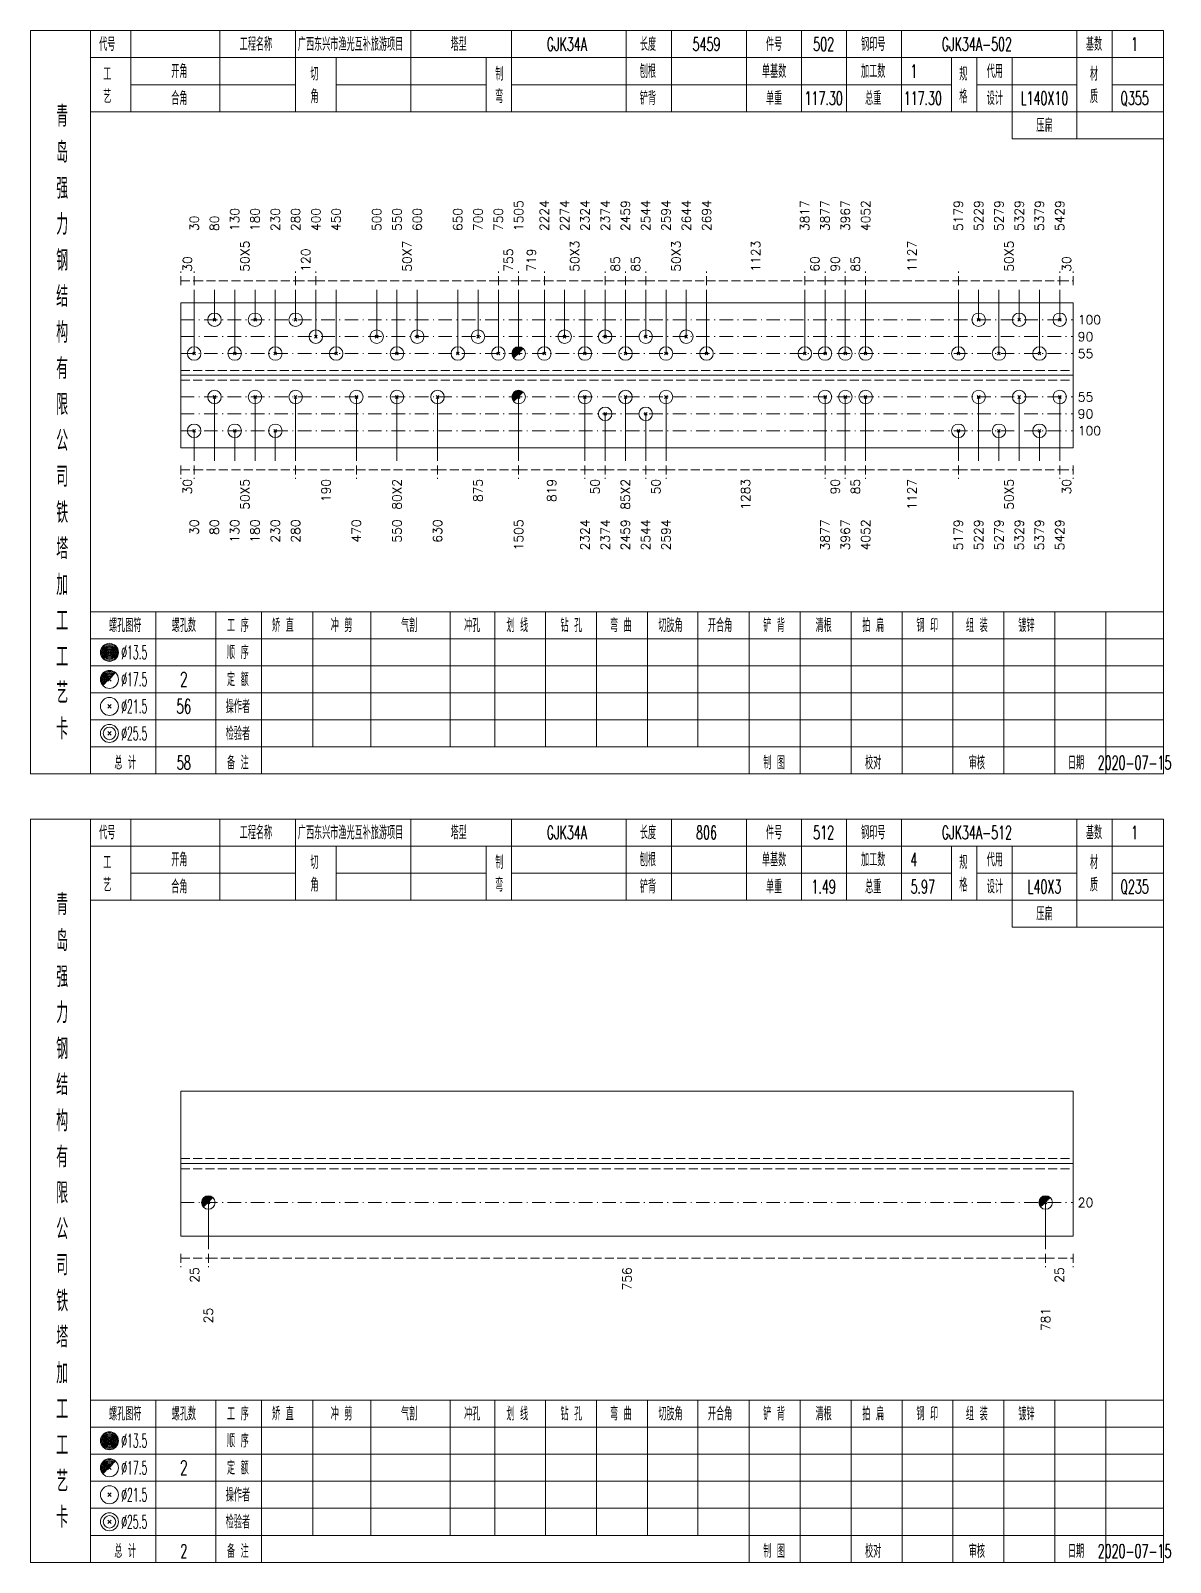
# Model space of a CAD drawing. Extents: x 0 to 2606, y -377 to 6479.
# Drawn here: x 2091.2 to 2344.1, y 4375 to 4715 of the extents above; entities that cross this region are included whole.
import ezdxf
from ezdxf.enums import TextEntityAlignment as Align

# ---------------------------------------------------------------- set-up
doc = ezdxf.new("R2010")
doc.units = 0
doc.header["$MEASUREMENT"] = 0
doc.linetypes.add('一点画线', pattern=[5.2, 3, -1, 0.2, -1])
doc.linetypes.add('虚线', pattern=[2.75, 2, -0.75])
doc.layers.get('0').update_dxf_attribs({"linetype": 'CONTINUOUS', "lineweight": 25})
doc.layers.add('1', color=7, linetype='CONTINUOUS', lineweight=25)
doc.layers.add('4', color=7, linetype='CONTINUOUS', lineweight=25)
doc.styles.get("Standard").update_dxf_attribs({"font": 'simplex.shx', "width": 0.7, "height": 3, "bigfont": 'gbhzfs.shx'})

msp = doc.modelspace()

# ---------------------------------------------------------------- linework, layer by layer
at = {"color": 8, "linetype": '虚线', "lineweight": 9}
for p, q in [((2124.5, 4658.5), (2124.5, 4661.5)), ((2127.5, 4658.5), (2127.5, 4661.5)), ((2127.5, 4658.5), (2127.5, 4661.5)), ((2150, 4658.5), (2150, 4661.5)), ((2150, 4658.5), (2150, 4661.5)), ((2154.5, 4658.5), (2154.5, 4661.5)), ((2154.5, 4658.5), (2154.5, 4661.5)), ((2195, 4658.5), (2195, 4661.5)), ((2195, 4658.5), (2195, 4661.5)), ((2199.5, 4658.5), (2199.5, 4661.5)), ((2199.5, 4658.5), (2199.5, 4661.5)), ((2205.21, 4658.5), (2205.21, 4661.5)), ((2205.21, 4658.5), (2205.21, 4661.5)), ((2218.71, 4658.5), (2218.71, 4661.5)), ((2218.71, 4658.5), (2218.71, 4661.5)), ((2223.21, 4658.5), (2223.21, 4661.5)), ((2223.21, 4658.5), (2223.21, 4661.5)), ((2227.71, 4658.5), (2227.71, 4661.5)), ((2227.71, 4658.5), (2227.71, 4661.5)), ((2241.21, 4658.5), (2241.21, 4661.5)), ((2241.21, 4658.5), (2241.21, 4661.5)), ((2263.01, 4658.5), (2263.01, 4661.5)), ((2263.01, 4658.5), (2263.01, 4661.5)), ((2267.51, 4658.5), (2267.51, 4661.5)), ((2267.51, 4658.5), (2267.51, 4661.5)), ((2272.01, 4658.5), (2272.01, 4661.5)), ((2272.01, 4658.5), (2272.01, 4661.5)), ((2276.51, 4658.5), (2276.51, 4661.5)), ((2276.51, 4658.5), (2276.51, 4661.5)), ((2297.1, 4658.5), (2297.1, 4661.5)), ((2297.1, 4658.5), (2297.1, 4661.5)), ((2319.6, 4658.5), (2319.6, 4661.5)), ((2319.6, 4658.5), (2319.6, 4661.5)), ((2322.6, 4658.5), (2322.6, 4661.5)), ((2124.5, 4659.5), (2127.5, 4659.5)), ((2127.5, 4659.5), (2150, 4659.5)), ((2150, 4659.5), (2154.5, 4659.5)), ((2154.5, 4659.5), (2195, 4659.5)), ((2195, 4659.5), (2199.5, 4659.5)), ((2199.5, 4659.5), (2205.21, 4659.5)), ((2205.21, 4659.5), (2218.71, 4659.5)), ((2218.71, 4659.5), (2223.21, 4659.5)), ((2223.21, 4659.5), (2227.71, 4659.5)), ((2227.71, 4659.5), (2241.21, 4659.5)), ((2241.21, 4659.5), (2263.01, 4659.5)), ((2263.01, 4659.5), (2267.51, 4659.5)), ((2267.51, 4659.5), (2272.01, 4659.5)), ((2272.01, 4659.5), (2276.51, 4659.5)), ((2276.51, 4659.5), (2297.1, 4659.5)), ((2297.1, 4659.5), (2319.6, 4659.5)), ((2319.6, 4659.5), (2322.6, 4659.5)), ((2124.5, 4618.5), (2124.5, 4615.5)), ((2124.5, 4617.5), (2127.5, 4617.5)), ((2127.5, 4618.5), (2127.5, 4615.5)), ((2127.5, 4618.5), (2127.5, 4615.5)), ((2127.5, 4617.5), (2150, 4617.5)), ((2150, 4618.5), (2150, 4615.5)), ((2150, 4618.5), (2150, 4615.5)), ((2150, 4617.5), (2163.5, 4617.5)), ((2163.5, 4618.5), (2163.5, 4615.5)), ((2163.5, 4618.5), (2163.5, 4615.5)), ((2163.5, 4617.5), (2181.5, 4617.5)), ((2181.5, 4618.5), (2181.5, 4615.5)), ((2181.5, 4618.5), (2181.5, 4615.5)), ((2181.5, 4617.5), (2199.5, 4617.5)), ((2199.5, 4618.5), (2199.5, 4615.5)), ((2199.5, 4618.5), (2199.5, 4615.5)), ((2199.5, 4617.5), (2214.21, 4617.5)), ((2214.21, 4618.5), (2214.21, 4615.5)), ((2214.21, 4618.5), (2214.21, 4615.5)), ((2214.21, 4617.5), (2218.71, 4617.5)), ((2218.71, 4618.5), (2218.71, 4615.5)), ((2218.71, 4618.5), (2218.71, 4615.5)), ((2218.71, 4617.5), (2227.71, 4617.5)), ((2227.71, 4618.5), (2227.71, 4615.5)), ((2227.71, 4618.5), (2227.71, 4615.5)), ((2227.71, 4617.5), (2232.21, 4617.5)), ((2232.21, 4618.5), (2232.21, 4615.5)), ((2232.21, 4618.5), (2232.21, 4615.5)), ((2232.21, 4617.5), (2267.51, 4617.5)), ((2267.51, 4618.5), (2267.51, 4615.5)), ((2267.51, 4618.5), (2267.51, 4615.5)), ((2267.51, 4617.5), (2272.01, 4617.5)), ((2272.01, 4618.5), (2272.01, 4615.5)), ((2272.01, 4618.5), (2272.01, 4615.5)), ((2272.01, 4617.5), (2276.51, 4617.5)), ((2276.51, 4618.5), (2276.51, 4615.5)), ((2276.51, 4618.5), (2276.51, 4615.5)), ((2276.51, 4617.5), (2297.1, 4617.5)), ((2297.1, 4618.5), (2297.1, 4615.5)), ((2297.1, 4618.5), (2297.1, 4615.5)), ((2297.1, 4617.5), (2319.6, 4617.5)), ((2319.6, 4618.5), (2319.6, 4615.5)), ((2319.6, 4618.5), (2319.6, 4615.5)), ((2319.6, 4617.5), (2322.6, 4617.5)), ((2322.6, 4618.5), (2322.6, 4615.5)), ((2124.5, 4443.5), (2124.5, 4440.5)), ((2124.5, 4442.5), (2130.64, 4442.5)), ((2130.64, 4443.5), (2130.64, 4440.5)), ((2130.64, 4443.5), (2130.64, 4440.5)), ((2130.64, 4442.5), (2316.46, 4442.5)), ((2316.46, 4443.5), (2316.46, 4440.5)), ((2316.46, 4443.5), (2316.46, 4440.5)), ((2316.46, 4442.5), (2322.6, 4442.5)), ((2322.6, 4443.5), (2322.6, 4440.5))]:
    msp.add_line(p, q, dxfattribs=at)
at = {"color": 7, "linetype": 'Continuous', "lineweight": 13}
for p, q in [((2127.5, 4643.32), (2127.5, 4657.5)), ((2132, 4650.82), (2132, 4657.5)), ((2136.5, 4643.32), (2136.5, 4657.5)), ((2141, 4650.82), (2141, 4657.5)), ((2145.5, 4643.32), (2145.5, 4657.5)), ((2150, 4650.82), (2150, 4657.5)), ((2154.5, 4647.07), (2154.5, 4657.5)), ((2159, 4643.32), (2159, 4657.5)), ((2168, 4647.07), (2168, 4657.5)), ((2172.5, 4643.32), (2172.5, 4657.5)), ((2177, 4647.07), (2177, 4657.5)), ((2186, 4643.32), (2186, 4657.5)), ((2190.5, 4647.07), (2190.5, 4657.5)), ((2195, 4643.32), (2195, 4657.5)), ((2199.5, 4643.32), (2199.5, 4657.5)), ((2205.21, 4643.32), (2205.21, 4657.5)), ((2209.71, 4647.07), (2209.71, 4657.5)), ((2214.21, 4643.32), (2214.21, 4657.5)), ((2218.71, 4647.07), (2218.71, 4657.5)), ((2223.21, 4643.32), (2223.21, 4657.5)), ((2227.71, 4647.07), (2227.71, 4657.5)), ((2232.21, 4643.32), (2232.21, 4657.5)), ((2236.71, 4647.07), (2236.71, 4657.5)), ((2241.21, 4643.32), (2241.21, 4657.5)), ((2263.01, 4643.32), (2263.01, 4657.5)), ((2267.51, 4643.32), (2267.51, 4657.5)), ((2272.01, 4643.32), (2272.01, 4657.5)), ((2276.51, 4643.32), (2276.51, 4657.5)), ((2297.1, 4643.32), (2297.1, 4657.5)), ((2301.6, 4650.82), (2301.6, 4657.5)), ((2306.1, 4643.32), (2306.1, 4657.5)), ((2310.6, 4650.82), (2310.6, 4657.5)), ((2315.1, 4643.32), (2315.1, 4657.5)), ((2319.6, 4650.82), (2319.6, 4657.5)), ((2131.7, 4650.52), (2132.3, 4651.12)), ((2132.3, 4650.52), (2131.7, 4651.12)), ((2140.7, 4650.52), (2141.3, 4651.12)), ((2141.3, 4650.52), (2140.7, 4651.12)), ((2149.7, 4650.52), (2150.3, 4651.12)), ((2150.3, 4650.52), (2149.7, 4651.12)), ((2301.3, 4650.52), (2301.9, 4651.12)), ((2301.9, 4650.52), (2301.3, 4651.12)), ((2310.3, 4650.52), (2310.9, 4651.12)), ((2310.9, 4650.52), (2310.3, 4651.12)), ((2319.3, 4650.52), (2319.9, 4651.12)), ((2319.9, 4650.52), (2319.3, 4651.12)), ((2154.2, 4646.77), (2154.8, 4647.37)), ((2154.8, 4646.77), (2154.2, 4647.37)), ((2167.7, 4646.77), (2168.3, 4647.37)), ((2168.3, 4646.77), (2167.7, 4647.37)), ((2176.7, 4646.77), (2177.3, 4647.37)), ((2177.3, 4646.77), (2176.7, 4647.37)), ((2190.2, 4646.77), (2190.8, 4647.37)), ((2190.8, 4646.77), (2190.2, 4647.37)), ((2209.41, 4646.77), (2210.01, 4647.37)), ((2210.01, 4646.77), (2209.41, 4647.37)), ((2218.41, 4646.77), (2219.01, 4647.37)), ((2219.01, 4646.77), (2218.41, 4647.37)), ((2227.41, 4646.77), (2228.01, 4647.37)), ((2228.01, 4646.77), (2227.41, 4647.37)), ((2236.41, 4646.77), (2237.01, 4647.37)), ((2237.01, 4646.77), (2236.41, 4647.37)), ((2127.2, 4643.02), (2127.8, 4643.62)), ((2127.8, 4643.02), (2127.2, 4643.62)), ((2136.2, 4643.02), (2136.8, 4643.62)), ((2136.8, 4643.02), (2136.2, 4643.62)), ((2145.2, 4643.02), (2145.8, 4643.62)), ((2145.8, 4643.02), (2145.2, 4643.62)), ((2158.7, 4643.02), (2159.3, 4643.62)), ((2159.3, 4643.02), (2158.7, 4643.62)), ((2172.2, 4643.02), (2172.8, 4643.62)), ((2172.8, 4643.02), (2172.2, 4643.62)), ((2185.7, 4643.02), (2186.3, 4643.62)), ((2186.3, 4643.02), (2185.7, 4643.62)), ((2194.7, 4643.02), (2195.3, 4643.62)), ((2195.3, 4643.02), (2194.7, 4643.62)), ((2204.91, 4643.02), (2205.51, 4643.62)), ((2205.51, 4643.02), (2204.91, 4643.62)), ((2213.91, 4643.02), (2214.51, 4643.62)), ((2214.51, 4643.02), (2213.91, 4643.62)), ((2222.91, 4643.02), (2223.51, 4643.62)), ((2223.51, 4643.02), (2222.91, 4643.62)), ((2231.91, 4643.02), (2232.51, 4643.62)), ((2232.51, 4643.02), (2231.91, 4643.62)), ((2240.91, 4643.02), (2241.51, 4643.62)), ((2241.51, 4643.02), (2240.91, 4643.62)), ((2262.71, 4643.02), (2263.31, 4643.62)), ((2263.31, 4643.02), (2262.71, 4643.62)), ((2267.21, 4643.02), (2267.81, 4643.62)), ((2267.81, 4643.02), (2267.21, 4643.62)), ((2271.71, 4643.02), (2272.31, 4643.62)), ((2272.31, 4643.02), (2271.71, 4643.62)), ((2276.21, 4643.02), (2276.81, 4643.62)), ((2276.81, 4643.02), (2276.21, 4643.62)), ((2296.8, 4643.02), (2297.4, 4643.62)), ((2297.4, 4643.02), (2296.8, 4643.62)), ((2305.8, 4643.02), (2306.4, 4643.62)), ((2306.4, 4643.02), (2305.8, 4643.62)), ((2314.8, 4643.02), (2315.4, 4643.62)), ((2315.4, 4643.02), (2314.8, 4643.62)), ((2132, 4633.68), (2132, 4619.5)), ((2141, 4633.68), (2141, 4619.5)), ((2150, 4633.68), (2150, 4619.5)), ((2163.5, 4633.68), (2163.5, 4619.5)), ((2172.5, 4633.68), (2172.5, 4619.5)), ((2181.5, 4633.68), (2181.5, 4619.5)), ((2199.5, 4633.68), (2199.5, 4619.5)), ((2214.21, 4633.68), (2214.21, 4619.5)), ((2223.21, 4633.68), (2223.21, 4619.5)), ((2232.21, 4633.68), (2232.21, 4619.5)), ((2267.51, 4633.68), (2267.51, 4619.5)), ((2272.01, 4633.68), (2272.01, 4619.5)), ((2276.51, 4633.68), (2276.51, 4619.5)), ((2301.6, 4633.68), (2301.6, 4619.5)), ((2310.6, 4633.68), (2310.6, 4619.5)), ((2319.6, 4633.68), (2319.6, 4619.5)), ((2218.71, 4629.93), (2218.71, 4619.5)), ((2227.71, 4629.93), (2227.71, 4619.5)), ((2127.5, 4626.18), (2127.5, 4619.5)), ((2136.5, 4626.18), (2136.5, 4619.5)), ((2145.5, 4626.18), (2145.5, 4619.5)), ((2297.1, 4626.18), (2297.1, 4619.5)), ((2306.1, 4626.18), (2306.1, 4619.5)), ((2315.1, 4626.18), (2315.1, 4619.5)), ((2130.64, 4454.88), (2130.64, 4444.5)), ((2316.46, 4454.88), (2316.46, 4444.5))]:
    msp.add_line(p, q, dxfattribs=at)
at = {"color": 7, "linetype": 'Continuous', "lineweight": 18}
for p, q in [((2124.5, 4654.57), (2124.5, 4622.43)), ((2124.5, 4654.57), (2322.6, 4654.57)), ((2322.6, 4654.57), (2322.6, 4622.43)), ((2124.5, 4638.5), (2322.6, 4638.5)), ((2124.5, 4479.62), (2124.5, 4447.38)), ((2124.5, 4479.62), (2322.6, 4479.62)), ((2322.6, 4479.62), (2322.6, 4447.38)), ((2124.5, 4463.5), (2322.6, 4463.5))]:
    msp.add_line(p, q, dxfattribs=at)
at = {"color": 3, "linetype": '一点画线', "lineweight": 13}
for p, q in [((2124.5, 4650.82), (2322.6, 4650.82)), ((2124.5, 4647.07), (2322.6, 4647.07)), ((2124.5, 4643.32), (2322.6, 4643.32)), ((2124.5, 4633.68), (2322.6, 4633.68)), ((2124.5, 4629.93), (2322.6, 4629.93)), ((2124.5, 4626.18), (2322.6, 4626.18)), ((2124.5, 4454.88), (2322.6, 4454.88))]:
    msp.add_line(p, q, dxfattribs=at)
at = {"color": 7, "linetype": 'Continuous', "lineweight": 0}
for p, q in [((2199.2, 4643.02), (2199.8, 4643.62)), ((2199.2, 4643.62), (2199.8, 4643.02))]:
    msp.add_line(p, q, dxfattribs=at)
at = {"color": 1, "linetype": '虚线', "lineweight": 18}
for p, q in [((2124.5, 4639.57), (2322.6, 4639.57)), ((2124.5, 4637.43), (2322.6, 4637.43)), ((2124.5, 4464.62), (2322.6, 4464.62)), ((2124.5, 4462.38), (2322.6, 4462.38))]:
    msp.add_line(p, q, dxfattribs=at)
at = {"color": 7, "linetype": 'Continuous', "lineweight": 13}
for centre in [(2132, 4650.82), (2141, 4650.82), (2150, 4650.82), (2301.6, 4650.82), (2310.6, 4650.82), (2319.6, 4650.82), (2154.5, 4647.07), (2168, 4647.07), (2177, 4647.07), (2190.5, 4647.07), (2209.71, 4647.07), (2218.71, 4647.07), (2227.71, 4647.07), (2236.71, 4647.07), (2127.5, 4643.32), (2136.5, 4643.32), (2145.5, 4643.32), (2159, 4643.32), (2172.5, 4643.32), (2186, 4643.32), (2195, 4643.32), (2199.5, 4643.32), (2205.21, 4643.32), (2214.21, 4643.32), (2223.21, 4643.32), (2232.21, 4643.32), (2241.21, 4643.32), (2263.01, 4643.32), (2267.51, 4643.32), (2272.01, 4643.32), (2276.51, 4643.32), (2297.1, 4643.32), (2306.1, 4643.32), (2315.1, 4643.32)]:
    msp.add_circle(centre, 1.5, dxfattribs=at)
for radius in [1.35, 1.2, 1.05, 0.9, 0.75, 0.6, 0.45, 0.3, 0.15]:
    msp.add_arc((2199.5, 4643.32), radius, 45, 225, dxfattribs=at)
at = {"layer": '1', "color": 7, "linetype": 'Continuous', "lineweight": 13}
for p, q in [((2131.7, 4633.38), (2132.3, 4633.98)), ((2132.3, 4633.38), (2131.7, 4633.98)), ((2140.7, 4633.38), (2141.3, 4633.98)), ((2141.3, 4633.38), (2140.7, 4633.98)), ((2149.7, 4633.38), (2150.3, 4633.98)), ((2150.3, 4633.38), (2149.7, 4633.98)), ((2163.2, 4633.38), (2163.8, 4633.98)), ((2163.8, 4633.38), (2163.2, 4633.98)), ((2172.2, 4633.38), (2172.8, 4633.98)), ((2172.8, 4633.38), (2172.2, 4633.98)), ((2181.2, 4633.38), (2181.8, 4633.98)), ((2181.8, 4633.38), (2181.2, 4633.98)), ((2213.91, 4633.38), (2214.51, 4633.98)), ((2214.51, 4633.38), (2213.91, 4633.98)), ((2222.91, 4633.38), (2223.51, 4633.98)), ((2223.51, 4633.38), (2222.91, 4633.98)), ((2231.91, 4633.38), (2232.51, 4633.98)), ((2232.51, 4633.38), (2231.91, 4633.98)), ((2267.21, 4633.38), (2267.81, 4633.98)), ((2267.81, 4633.38), (2267.21, 4633.98)), ((2271.71, 4633.38), (2272.31, 4633.98)), ((2272.31, 4633.38), (2271.71, 4633.98)), ((2276.21, 4633.38), (2276.81, 4633.98)), ((2276.81, 4633.38), (2276.21, 4633.98)), ((2301.3, 4633.38), (2301.9, 4633.98)), ((2301.9, 4633.38), (2301.3, 4633.98)), ((2310.3, 4633.38), (2310.9, 4633.98)), ((2310.9, 4633.38), (2310.3, 4633.98)), ((2319.3, 4633.38), (2319.9, 4633.98)), ((2319.9, 4633.38), (2319.3, 4633.98)), ((2218.41, 4629.63), (2219.01, 4630.23)), ((2219.01, 4629.63), (2218.41, 4630.23)), ((2227.41, 4629.63), (2228.01, 4630.23)), ((2228.01, 4629.63), (2227.41, 4630.23)), ((2127.2, 4625.88), (2127.8, 4626.48)), ((2127.8, 4625.88), (2127.2, 4626.48)), ((2136.2, 4625.88), (2136.8, 4626.48)), ((2136.8, 4625.88), (2136.2, 4626.48)), ((2145.2, 4625.88), (2145.8, 4626.48)), ((2145.8, 4625.88), (2145.2, 4626.48)), ((2296.8, 4625.88), (2297.4, 4626.48)), ((2297.4, 4625.88), (2296.8, 4626.48)), ((2305.8, 4625.88), (2306.4, 4626.48)), ((2306.4, 4625.88), (2305.8, 4626.48)), ((2314.8, 4625.88), (2315.4, 4626.48)), ((2315.4, 4625.88), (2314.8, 4626.48))]:
    msp.add_line(p, q, dxfattribs=at)
at = {"layer": '1', "color": 7, "linetype": 'Continuous', "lineweight": 0}
for p, q in [((2199.2, 4633.38), (2199.8, 4633.98)), ((2199.2, 4633.98), (2199.8, 4633.38)), ((2130.34, 4454.57), (2130.94, 4455.18)), ((2130.34, 4455.18), (2130.94, 4454.57)), ((2316.16, 4454.57), (2316.76, 4455.18)), ((2316.16, 4455.18), (2316.76, 4454.57))]:
    msp.add_line(p, q, dxfattribs=at)
at = {"layer": '1', "color": 7, "linetype": 'Continuous', "lineweight": 18}
for p, q in [((2124.5, 4622.43), (2322.6, 4622.43)), ((2124.5, 4447.38), (2322.6, 4447.38))]:
    msp.add_line(p, q, dxfattribs=at)
at = {"layer": '1', "color": 7, "linetype": 'Continuous', "lineweight": 13}
for centre in [(2132, 4633.68), (2141, 4633.68), (2150, 4633.68), (2163.5, 4633.68), (2172.5, 4633.68), (2181.5, 4633.68), (2199.5, 4633.68), (2214.21, 4633.68), (2223.21, 4633.68), (2232.21, 4633.68), (2267.51, 4633.68), (2272.01, 4633.68), (2276.51, 4633.68), (2301.6, 4633.68), (2310.6, 4633.68), (2319.6, 4633.68), (2218.71, 4629.93), (2227.71, 4629.93), (2127.5, 4626.18), (2136.5, 4626.18), (2145.5, 4626.18), (2297.1, 4626.18), (2306.1, 4626.18), (2315.1, 4626.18), (2130.64, 4454.88), (2316.46, 4454.88)]:
    msp.add_circle(centre, 1.5, dxfattribs=at)
for centre, radius in [((2199.5, 4633.68), 1.35), ((2199.5, 4633.68), 1.2), ((2199.5, 4633.68), 1.05), ((2199.5, 4633.68), 0.9), ((2199.5, 4633.68), 0.75), ((2199.5, 4633.68), 0.6), ((2199.5, 4633.68), 0.45), ((2199.5, 4633.68), 0.3), ((2199.5, 4633.68), 0.15), ((2130.64, 4454.88), 1.35), ((2130.64, 4454.88), 1.2), ((2130.64, 4454.88), 1.05), ((2130.64, 4454.88), 0.9), ((2130.64, 4454.88), 0.75), ((2130.64, 4454.88), 0.6), ((2130.64, 4454.88), 0.45), ((2130.64, 4454.88), 0.3), ((2130.64, 4454.88), 0.15), ((2316.46, 4454.88), 1.35), ((2316.46, 4454.88), 1.2), ((2316.46, 4454.88), 1.05), ((2316.46, 4454.88), 0.9), ((2316.46, 4454.88), 0.75), ((2316.46, 4454.88), 0.6), ((2316.46, 4454.88), 0.45), ((2316.46, 4454.88), 0.3), ((2316.46, 4454.88), 0.15)]:
    msp.add_arc(centre, radius, 45, 225, dxfattribs=at)
at = {"layer": '4', "color": 1, "linetype": 'Continuous', "lineweight": 18}
for p, q in [((2104.5, 4550), (2104.5, 4715)), ((2113.4, 4697), (2113.4, 4715)), ((2133.2, 4697), (2133.2, 4715)), ((2150, 4697), (2150, 4715)), ((2175.6, 4697), (2175.6, 4715)), ((2197.9, 4697), (2197.9, 4715)), ((2223.4, 4697), (2223.4, 4715)), ((2233.4, 4697), (2233.4, 4715)), ((2250.1, 4697), (2250.1, 4715)), ((2262.3, 4697), (2262.3, 4715)), ((2272.3, 4697), (2272.3, 4715)), ((2284.5, 4697), (2284.5, 4715)), ((2323.4, 4691), (2323.4, 4715)), ((2331.2, 4697), (2331.2, 4715)), ((2104.5, 4709), (2342.6, 4709)), ((2159, 4697), (2159, 4709)), ((2192.3, 4697), (2192.3, 4709)), ((2295.6, 4697), (2295.6, 4709)), ((2301.2, 4697), (2301.2, 4709)), ((2309, 4691), (2309, 4709)), ((2113.4, 4703), (2150, 4703)), ((2159, 4703), (2192.3, 4703)), ((2197.9, 4703), (2295.6, 4703)), ((2301.2, 4703), (2323.4, 4703)), ((2331.2, 4703), (2342.6, 4703)), ((2104.5, 4697), (2342.6, 4697)), ((2309, 4691), (2342.6, 4691)), ((2104.5, 4586), (2342.6, 4586)), ((2119, 4550), (2119, 4586)), ((2132.3, 4550), (2132.3, 4586)), ((2142.4, 4550), (2142.4, 4586)), ((2153.8, 4556), (2153.8, 4586)), ((2166.7, 4556), (2166.7, 4586)), ((2184.3, 4556), (2184.3, 4586)), ((2194.2, 4556), (2194.2, 4586)), ((2205.5, 4556), (2205.5, 4586)), ((2216.8, 4556), (2216.8, 4586)), ((2228.1, 4556), (2228.1, 4586)), ((2239.3, 4556), (2239.3, 4586)), ((2250.7, 4556), (2250.7, 4586)), ((2262, 4556), (2262, 4586)), ((2273.3, 4556), (2273.3, 4586)), ((2284.6, 4556), (2284.6, 4586)), ((2295.9, 4556), (2295.9, 4586)), ((2307.2, 4556), (2307.2, 4586)), ((2318.5, 4556), (2318.5, 4586)), ((2329.8, 4556), (2329.8, 4586)), ((2104.5, 4580), (2342.6, 4580)), ((2104.5, 4574), (2342.6, 4574)), ((2104.5, 4568), (2342.6, 4568)), ((2104.5, 4562), (2342.6, 4562)), ((2104.5, 4556), (2342.6, 4556)), ((2250.7, 4550), (2250.7, 4556)), ((2262, 4550), (2262, 4556)), ((2273.3, 4550), (2273.3, 4556)), ((2284.6, 4550), (2284.6, 4556)), ((2295.9, 4550), (2295.9, 4556)), ((2307.2, 4550), (2307.2, 4556)), ((2318.5, 4550), (2318.5, 4556)), ((2329.8, 4550), (2329.8, 4556)), ((2104.5, 4375), (2104.5, 4540)), ((2113.4, 4522), (2113.4, 4540)), ((2133.2, 4522), (2133.2, 4540)), ((2150, 4522), (2150, 4540)), ((2175.6, 4522), (2175.6, 4540)), ((2197.9, 4522), (2197.9, 4540)), ((2223.4, 4522), (2223.4, 4540)), ((2233.4, 4522), (2233.4, 4540)), ((2250.1, 4522), (2250.1, 4540)), ((2262.3, 4522), (2262.3, 4540)), ((2272.3, 4522), (2272.3, 4540)), ((2284.5, 4522), (2284.5, 4540)), ((2323.4, 4516), (2323.4, 4540)), ((2331.2, 4522), (2331.2, 4540)), ((2104.5, 4534), (2342.6, 4534)), ((2159, 4522), (2159, 4534)), ((2192.3, 4522), (2192.3, 4534)), ((2295.6, 4522), (2295.6, 4534)), ((2301.2, 4522), (2301.2, 4534)), ((2309, 4516), (2309, 4534)), ((2113.4, 4528), (2150, 4528)), ((2159, 4528), (2192.3, 4528)), ((2197.9, 4528), (2295.6, 4528)), ((2301.2, 4528), (2323.4, 4528)), ((2331.2, 4528), (2342.6, 4528)), ((2104.5, 4522), (2342.6, 4522)), ((2309, 4516), (2342.6, 4516)), ((2104.5, 4411), (2342.6, 4411)), ((2119, 4375), (2119, 4411)), ((2132.3, 4375), (2132.3, 4411)), ((2142.4, 4375), (2142.4, 4411)), ((2153.8, 4381), (2153.8, 4411)), ((2166.7, 4381), (2166.7, 4411)), ((2184.3, 4381), (2184.3, 4411)), ((2194.2, 4381), (2194.2, 4411)), ((2205.5, 4381), (2205.5, 4411)), ((2216.8, 4381), (2216.8, 4411)), ((2228.1, 4381), (2228.1, 4411)), ((2239.3, 4381), (2239.3, 4411)), ((2250.7, 4381), (2250.7, 4411)), ((2262, 4381), (2262, 4411)), ((2273.3, 4381), (2273.3, 4411)), ((2284.6, 4381), (2284.6, 4411)), ((2295.9, 4381), (2295.9, 4411)), ((2307.2, 4381), (2307.2, 4411)), ((2318.5, 4381), (2318.5, 4411)), ((2329.8, 4381), (2329.8, 4411)), ((2104.5, 4405), (2342.6, 4405)), ((2104.5, 4399), (2342.6, 4399)), ((2104.5, 4393), (2342.6, 4393)), ((2104.5, 4387), (2342.6, 4387)), ((2104.5, 4381), (2342.6, 4381)), ((2250.7, 4375), (2250.7, 4381)), ((2262, 4375), (2262, 4381)), ((2273.3, 4375), (2273.3, 4381)), ((2284.6, 4375), (2284.6, 4381)), ((2295.9, 4375), (2295.9, 4381)), ((2307.2, 4375), (2307.2, 4381)), ((2318.5, 4375), (2318.5, 4381)), ((2329.8, 4375), (2329.8, 4381))]:
    msp.add_line(p, q, dxfattribs=at)
at = {"layer": '4', "color": 7, "linetype": 'Continuous', "lineweight": 13}
for p, q in [((2108.5, 4576.8), (2108.9, 4577.2)), ((2108.9, 4576.8), (2108.5, 4577.2)), ((2108.3, 4564.6), (2109.1, 4565.4)), ((2109.1, 4564.6), (2108.3, 4565.4)), ((2108.3, 4558.6), (2109.1, 4559.4)), ((2109.1, 4558.6), (2108.3, 4559.4)), ((2108.5, 4401.8), (2108.9, 4402.2)), ((2108.9, 4401.8), (2108.5, 4402.2)), ((2108.3, 4389.6), (2109.1, 4390.4)), ((2109.1, 4389.6), (2108.3, 4390.4)), ((2108.3, 4383.6), (2109.1, 4384.4)), ((2109.1, 4383.6), (2108.3, 4384.4))]:
    msp.add_line(p, q, dxfattribs=at)
at = {"layer": '4', "color": 7, "linetype": 'Continuous', "lineweight": 0}
for p, q in [((2108.3, 4570.6), (2109.1, 4571.4)), ((2108.3, 4571.4), (2109.1, 4570.6)), ((2108.3, 4395.6), (2109.1, 4396.4)), ((2108.3, 4396.4), (2109.1, 4395.6))]:
    msp.add_line(p, q, dxfattribs=at)
at = {"layer": '4', "color": 1, "linetype": 'Continuous', "lineweight": 18}
for points in [[(2091.2, 4715), (2091.2, 4550), (2342.6, 4550), (2342.6, 4715)], [(2091.2, 4540), (2091.2, 4375), (2342.6, 4375), (2342.6, 4540)]]:
    msp.add_lwpolyline(points, close=True, dxfattribs=at)
at = {"layer": '4', "color": 7, "linetype": 'Continuous', "lineweight": 13}
for centre, radius in [((2108.7, 4577), 2), ((2108.7, 4577), 1.8), ((2108.7, 4577), 1.6), ((2108.7, 4577), 1.4), ((2108.7, 4577), 1.2), ((2108.7, 4577), 1), ((2108.7, 4577), 0.8), ((2108.7, 4577), 0.6), ((2108.7, 4577), 0.4), ((2108.7, 4577), 0.2), ((2108.7, 4571), 2), ((2108.7, 4565), 2), ((2108.7, 4559), 2), ((2108.7, 4559), 1.4), ((2108.7, 4402), 2), ((2108.7, 4402), 1.8), ((2108.7, 4402), 1.6), ((2108.7, 4402), 1.4), ((2108.7, 4402), 1.2), ((2108.7, 4402), 1), ((2108.7, 4402), 0.8), ((2108.7, 4402), 0.6), ((2108.7, 4402), 0.4), ((2108.7, 4402), 0.2), ((2108.7, 4396), 2), ((2108.7, 4390), 2), ((2108.7, 4384), 2), ((2108.7, 4384), 1.4)]:
    msp.add_circle(centre, radius, dxfattribs=at)
for centre, radius in [((2108.7, 4571), 1.8), ((2108.7, 4571), 1.6), ((2108.7, 4571), 1.4), ((2108.7, 4571), 1.2), ((2108.7, 4571), 1), ((2108.7, 4571), 0.8), ((2108.7, 4571), 0.6), ((2108.7, 4571), 0.4), ((2108.7, 4571), 0.2), ((2108.7, 4396), 1.8), ((2108.7, 4396), 1.6), ((2108.7, 4396), 1.4), ((2108.7, 4396), 1.2), ((2108.7, 4396), 1), ((2108.7, 4396), 0.8), ((2108.7, 4396), 0.6), ((2108.7, 4396), 0.4), ((2108.7, 4396), 0.2)]:
    msp.add_arc(centre, radius, 45, 225, dxfattribs=at)

# ---------------------------------------------------------------- texts
at = {"color": 7, "linetype": 'Continuous', "lineweight": 13}
for s, p in [('130', (2136.5, 4670.5)), ('180', (2141, 4670.5)), ('230', (2145.5, 4670.5)), ('280', (2150, 4670.5)), ('400', (2154.5, 4670.5)), ('450', (2159, 4670.5)), ('500', (2168, 4670.5)), ('550', (2172.5, 4670.5)), ('600', (2177, 4670.5)), ('650', (2186, 4670.5)), ('700', (2190.5, 4670.5)), ('750', (2195, 4670.5)), ('1505', (2199.5, 4670.5)), ('2224', (2205.21, 4670.5)), ('2274', (2209.71, 4670.5)), ('2324', (2214.21, 4670.5)), ('2374', (2218.71, 4670.5)), ('2459', (2223.21, 4670.5)), ('2544', (2227.71, 4670.5)), ('2594', (2232.21, 4670.5)), ('2644', (2236.71, 4670.5)), ('2694', (2241.21, 4670.5)), ('3817', (2263.01, 4670.5)), ('3877', (2267.51, 4670.5)), ('3967', (2272.01, 4670.5)), ('4052', (2276.51, 4670.5)), ('5179', (2297.1, 4670.5)), ('5229', (2301.6, 4670.5)), ('5279', (2306.1, 4670.5)), ('5329', (2310.6, 4670.5)), ('5379', (2315.1, 4670.5)), ('5429', (2319.6, 4670.5)), ('30', (2127.5, 4670.5)), ('80', (2132, 4670.5))]:
    msp.add_text(s, height=2, rotation=90, dxfattribs=at).set_placement(p, align=Align.MIDDLE_LEFT)
at = {"color": 8, "linetype": 'Continuous', "lineweight": 9}
for s, p in [('50X5', (2138.75, 4661.5)), ('120', (2152.25, 4661.5)), ('50X7', (2174.75, 4661.5)), ('755', (2197.25, 4661.5)), ('719', (2202.35, 4661.5)), ('50X3', (2211.96, 4661.5)), ('50X3', (2234.46, 4661.5)), ('1123', (2252.11, 4661.5)), ('1127', (2286.81, 4661.5)), ('50X5', (2308.35, 4661.5)), ('30', (2126, 4661.5)), ('85', (2220.96, 4661.5)), ('85', (2225.46, 4661.5)), ('60', (2265.26, 4661.5)), ('90', (2269.76, 4661.5)), ('85', (2274.26, 4661.5)), ('30', (2321.1, 4661.5))]:
    msp.add_text(s, height=2, rotation=90, dxfattribs=at).set_placement(p, align=Align.MIDDLE_LEFT)
at = {"color": 7, "linetype": 'Continuous', "lineweight": 13}
for s, p in [('100', (2323.6, 4650.82)), ('90', (2323.6, 4647.07)), ('55', (2323.6, 4643.32)), ('55', (2323.6, 4633.68)), ('90', (2323.6, 4629.93)), ('100', (2323.6, 4626.18)), ('20', (2323.6, 4454.88))]:
    msp.add_text(s, height=2, dxfattribs=at).set_placement(p, align=Align.MIDDLE_LEFT)
at = {"color": 8, "linetype": 'Continuous', "lineweight": 9}
for s, p in [('30', (2126, 4615.5)), ('50X5', (2138.75, 4615.5)), ('190', (2156.75, 4615.5)), ('80X2', (2172.5, 4615.5)), ('875', (2190.5, 4615.5)), ('819', (2206.85, 4615.5)), ('50', (2216.46, 4615.5)), ('85X2', (2223.21, 4615.5)), ('50', (2229.96, 4615.5)), ('1283', (2249.86, 4615.5)), ('90', (2269.76, 4615.5)), ('85', (2274.26, 4615.5)), ('1127', (2286.81, 4615.5)), ('50X5', (2308.35, 4615.5)), ('30', (2321.1, 4615.5)), ('25', (2127.57, 4440.5)), ('756', (2223.55, 4440.5)), ('25', (2319.53, 4440.5))]:
    msp.add_text(s, height=2, rotation=90, dxfattribs=at).set_placement(p, align=Align.MIDDLE_RIGHT)
at = {"layer": '1', "color": 7, "linetype": 'Continuous', "lineweight": 13}
for s, p in [('30', (2127.5, 4606.5)), ('80', (2132, 4606.5)), ('130', (2136.5, 4606.5)), ('180', (2141, 4606.5)), ('230', (2145.5, 4606.5)), ('280', (2150, 4606.5)), ('470', (2163.5, 4606.5)), ('550', (2172.5, 4606.5)), ('630', (2181.5, 4606.5)), ('1505', (2199.5, 4606.5)), ('2324', (2214.21, 4606.5)), ('2374', (2218.71, 4606.5)), ('2459', (2223.21, 4606.5)), ('2544', (2227.71, 4606.5)), ('2594', (2232.21, 4606.5)), ('3877', (2267.51, 4606.5)), ('3967', (2272.01, 4606.5)), ('4052', (2276.51, 4606.5)), ('5179', (2297.1, 4606.5)), ('5229', (2301.6, 4606.5)), ('5279', (2306.1, 4606.5)), ('5329', (2310.6, 4606.5)), ('5379', (2315.1, 4606.5)), ('5429', (2319.6, 4606.5)), ('25', (2130.64, 4431.5)), ('781', (2316.46, 4431.5))]:
    msp.add_text(s, height=2, rotation=90, dxfattribs=at).set_placement(p, align=Align.MIDDLE_RIGHT)
at = {"layer": '4', "color": 1, "linetype": 'Continuous', "lineweight": 13}
for s, height, width, p in [('代号', 3, 0.6, (2108.2, 4712)), ('工程名称', 3, 0.6, (2141.2, 4712)), ('广西东兴市渔光互补旅游项目', 3, 0.6, (2162.2, 4712)), ('塔型', 3, 0.6, (2186.2, 4712)), ('GJK34A', 3, 0.6, (2210.2, 4712)), ('长度', 3, 0.6, (2228.2, 4712)), ('5459', 3, 0.6, (2241.2, 4712)), ('件号', 3, 0.6, (2256.2, 4712)), ('502', 3, 0.6, (2267.2, 4712)), ('钢印号', 3, 0.6, (2278.2, 4712)), ('GJK34A-502', 3, 0.6, (2301.2, 4712)), ('基数', 3, 0.6, (2327.2, 4712)), ('1', 3, 0.6, (2336.2, 4712)), ('工', 3, 0.6, (2108.2, 4705.4)), ('开角', 3, 0.6, (2124.2, 4706)), ('切', 3, 0.6, (2154.2, 4705.4)), ('制', 3, 0.6, (2195.2, 4705.4)), ('刨根', 3, 0.6, (2228.2, 4706)), ('单基数', 3, 0.6, (2256.2, 4706)), ('加工数', 3, 0.6, (2278.2, 4706)), ('1', 3, 0.6, (2287.2, 4706)), ('规', 3, 0.6, (2298.2, 4705.4)), ('代用', 3, 0.6, (2305.2, 4706)), ('材', 3, 0.6, (2327.2, 4705.4)), ('艺', 3, 0.6, (2108.2, 4700.4)), ('角', 3, 0.6, (2154.2, 4700.4)), ('弯', 3, 0.6, (2195.2, 4700.4)), ('格', 3, 0.6, (2298.2, 4700.4)), ('合角', 3, 0.6, (2124.2, 4700)), ('铲背', 3, 0.6, (2228.2, 4700)), ('单重', 3, 0.6, (2256.2, 4700)), ('117.30', 3, 0.6, (2267.2, 4700)), ('总重', 3, 0.6, (2278.2, 4700)), ('117.30', 3, 0.6, (2289.2, 4700)), ('设计', 3, 0.6, (2305.2, 4700)), ('L140X10', 3, 0.6, (2316.2, 4700)), ('质', 3, 0.6, (2327.2, 4700.4)), ('Q355', 3, 0.6, (2336.2, 4700)), ('青', 4.6, 0.8, (2098.2, 4696)), ('压扁', 3, 0.6, (2316.2, 4694)), ('岛', 4.6, 0.8, (2098.2, 4688)), ('强', 4.6, 0.8, (2098.2, 4680)), ('力', 4.6, 0.8, (2098.2, 4672)), ('钢', 4.6, 0.8, (2098.2, 4664)), ('结', 4.6, 0.8, (2098.2, 4656)), ('构', 4.6, 0.8, (2098.2, 4648)), ('有', 4.6, 0.8, (2098.2, 4640)), ('限', 4.6, 0.8, (2098.2, 4632)), ('公', 4.6, 0.8, (2098.2, 4624)), ('司', 4.6, 0.8, (2098.2, 4616)), ('铁', 4.6, 0.8, (2098.2, 4608)), ('塔', 4.6, 0.8, (2098.2, 4600)), ('加', 4.6, 0.8, (2098.2, 4592)), ('工', 4.6, 0.8, (2098.2, 4584)), ('螺孔图符', 3, 0.6, (2112.2, 4583)), ('螺孔数', 3, 0.6, (2125.2, 4583)), ('工 序', 3, 0.6, (2137.2, 4583)), ('矫 直', 3, 0.6, (2147.2, 4583)), ('冲 剪', 3, 0.6, (2160.2, 4583)), ('气割', 3, 0.6, (2175.2, 4583)), ('冲孔', 3, 0.6, (2189.2, 4583)), ('划 线', 3, 0.6, (2199.2, 4583)), ('钻 孔', 3, 0.6, (2211.2, 4583)), ('弯 曲', 3, 0.6, (2222.2, 4583)), ('切肢角', 3, 0.6, (2233.2, 4583)), ('开合角', 3, 0.6, (2244.2, 4583)), ('铲 背', 3, 0.6, (2256.2, 4583)), ('清根', 3, 0.6, (2267.2, 4583)), ('拍 扁', 3, 0.6, (2278.2, 4583)), ('钢 印', 3, 0.6, (2290.2, 4583)), ('组 装', 3, 0.6, (2301.2, 4583)), ('镀锌', 3, 0.6, (2312.2, 4583)), ('工', 4.6, 0.8, (2098.2, 4576)), ('%%C13.5', 3, 0.5, (2114.2, 4577)), ('顺 序', 3, 0.6, (2137.2, 4577)), ('艺', 4.6, 0.8, (2098.2, 4568)), ('%%C17.5', 3, 0.5, (2114.2, 4571)), ('2', 3.2, 0.6, (2125.2, 4571)), ('定 额', 3, 0.6, (2137.2, 4571)), ('%%C21.5', 3, 0.5, (2114.2, 4565)), ('56', 3.2, 0.6, (2125.2, 4565)), ('操作者', 3, 0.6, (2137.2, 4565)), ('卡', 4.6, 0.8, (2098.2, 4560)), ('%%C25.5', 3, 0.5, (2114.2, 4559)), ('检验者', 3, 0.6, (2137.2, 4559)), ('总 计', 3, 0.6, (2112.2, 4552.5)), ('58', 3, 0.6, (2125.2, 4552.5)), ('备 注', 3, 0.6, (2137.2, 4552.5)), ('制 图', 3, 0.6, (2256.2, 4552.5)), ('校对', 3, 0.6, (2278.2, 4552.5)), ('审核', 3, 0.6, (2301.2, 4552.5)), ('日期', 3, 0.6, (2323.2, 4552.5)), ('2020-07-15', 3, 0.6, (2336.2, 4552.5)), ('代号', 3, 0.6, (2108.2, 4537)), ('工程名称', 3, 0.6, (2141.2, 4537)), ('广西东兴市渔光互补旅游项目', 3, 0.6, (2162.2, 4537)), ('塔型', 3, 0.6, (2186.2, 4537)), ('GJK34A', 3, 0.6, (2210.2, 4537)), ('长度', 3, 0.6, (2228.2, 4537)), ('806', 3, 0.6, (2241.2, 4537)), ('件号', 3, 0.6, (2256.2, 4537)), ('512', 3, 0.6, (2267.2, 4537)), ('钢印号', 3, 0.6, (2278.2, 4537)), ('GJK34A-512', 3, 0.6, (2301.2, 4537)), ('基数', 3, 0.6, (2327.2, 4537)), ('1', 3, 0.6, (2336.2, 4537)), ('开角', 3, 0.6, (2124.2, 4531)), ('刨根', 3, 0.6, (2228.2, 4531)), ('单基数', 3, 0.6, (2256.2, 4531)), ('加工数', 3, 0.6, (2278.2, 4531)), ('4', 3, 0.6, (2287.2, 4531)), ('代用', 3, 0.6, (2305.2, 4531)), ('材', 3, 0.6, (2327.2, 4530.4)), ('工', 3, 0.6, (2108.2, 4530.4)), ('切', 3, 0.6, (2154.2, 4530.4)), ('制', 3, 0.6, (2195.2, 4530.4)), ('规', 3, 0.6, (2298.2, 4530.4)), ('艺', 3, 0.6, (2108.2, 4525.4)), ('合角', 3, 0.6, (2124.2, 4525)), ('角', 3, 0.6, (2154.2, 4525.4)), ('弯', 3, 0.6, (2195.2, 4525.4)), ('铲背', 3, 0.6, (2228.2, 4525)), ('单重', 3, 0.6, (2256.2, 4525)), ('1.49', 3, 0.6, (2267.2, 4525)), ('总重', 3, 0.6, (2278.2, 4525)), ('5.97', 3, 0.6, (2289.2, 4525)), ('格', 3, 0.6, (2298.2, 4525.4)), ('设计', 3, 0.6, (2305.2, 4525)), ('L40X3', 3, 0.6, (2316.2, 4525)), ('质', 3, 0.6, (2327.2, 4525.4)), ('Q235', 3, 0.6, (2336.2, 4525)), ('青', 4.6, 0.8, (2098.2, 4521)), ('压扁', 3, 0.6, (2316.2, 4519)), ('岛', 4.6, 0.8, (2098.2, 4513)), ('强', 4.6, 0.8, (2098.2, 4505)), ('力', 4.6, 0.8, (2098.2, 4497)), ('钢', 4.6, 0.8, (2098.2, 4489)), ('结', 4.6, 0.8, (2098.2, 4481)), ('构', 4.6, 0.8, (2098.2, 4473)), ('有', 4.6, 0.8, (2098.2, 4465)), ('限', 4.6, 0.8, (2098.2, 4457)), ('公', 4.6, 0.8, (2098.2, 4449)), ('司', 4.6, 0.8, (2098.2, 4441)), ('铁', 4.6, 0.8, (2098.2, 4433)), ('塔', 4.6, 0.8, (2098.2, 4425)), ('加', 4.6, 0.8, (2098.2, 4417)), ('工', 4.6, 0.8, (2098.2, 4409)), ('螺孔图符', 3, 0.6, (2112.2, 4408)), ('螺孔数', 3, 0.6, (2125.2, 4408)), ('工 序', 3, 0.6, (2137.2, 4408)), ('矫 直', 3, 0.6, (2147.2, 4408)), ('冲 剪', 3, 0.6, (2160.2, 4408)), ('气割', 3, 0.6, (2175.2, 4408)), ('冲孔', 3, 0.6, (2189.2, 4408)), ('划 线', 3, 0.6, (2199.2, 4408)), ('钻 孔', 3, 0.6, (2211.2, 4408)), ('弯 曲', 3, 0.6, (2222.2, 4408)), ('切肢角', 3, 0.6, (2233.2, 4408)), ('开合角', 3, 0.6, (2244.2, 4408)), ('铲 背', 3, 0.6, (2256.2, 4408)), ('清根', 3, 0.6, (2267.2, 4408)), ('拍 扁', 3, 0.6, (2278.2, 4408)), ('钢 印', 3, 0.6, (2290.2, 4408)), ('组 装', 3, 0.6, (2301.2, 4408)), ('镀锌', 3, 0.6, (2312.2, 4408)), ('工', 4.6, 0.8, (2098.2, 4401)), ('%%C13.5', 3, 0.5, (2114.2, 4402)), ('顺 序', 3, 0.6, (2137.2, 4402)), ('%%C17.5', 3, 0.5, (2114.2, 4396)), ('2', 3.2, 0.6, (2125.2, 4396)), ('定 额', 3, 0.6, (2137.2, 4396)), ('艺', 4.6, 0.8, (2098.2, 4393)), ('%%C21.5', 3, 0.5, (2114.2, 4390)), ('操作者', 3, 0.6, (2137.2, 4390)), ('卡', 4.6, 0.8, (2098.2, 4385)), ('%%C25.5', 3, 0.5, (2114.2, 4384)), ('检验者', 3, 0.6, (2137.2, 4384)), ('总 计', 3, 0.6, (2112.2, 4377.5)), ('备 注', 3, 0.6, (2137.2, 4377.5)), ('制 图', 3, 0.6, (2256.2, 4377.5)), ('校对', 3, 0.6, (2278.2, 4377.5)), ('审核', 3, 0.6, (2301.2, 4377.5)), ('日期', 3, 0.6, (2323.2, 4377.5)), ('2', 3, 0.6, (2125.2, 4377.5)), ('2020-07-15', 3, 0.6, (2336.2, 4377.5))]:
    msp.add_text(s, height=height, dxfattribs=dict(at, width=width)).set_placement(p, align=Align.MIDDLE_CENTER)

doc.saveas('drawing.dxf')
